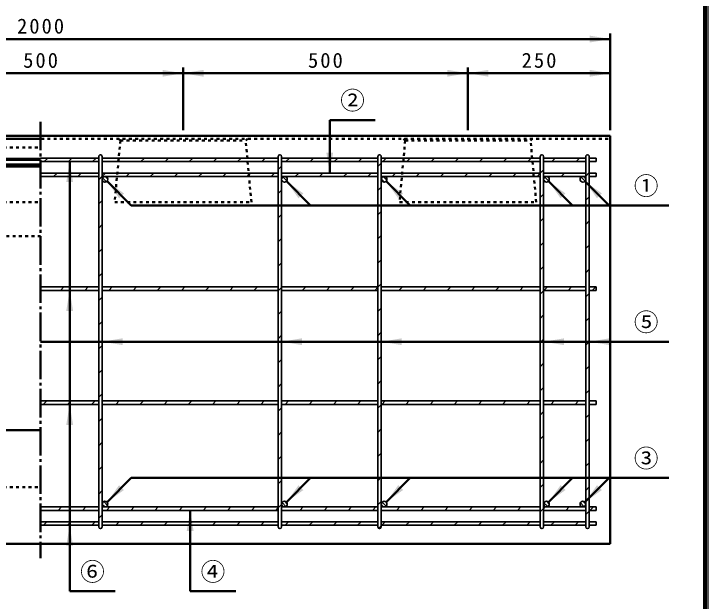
# Model space of a CAD drawing. Units: millimetres, scale not verified. Extents: x 100 to 4105, y 100 to 2870.
# Drawn here: x 2886 to 4105, y 788 to 1819 of the extents above; entities that cross this region are included whole.
import ezdxf
from ezdxf.enums import TextEntityAlignment as Align

# ---------------------------------------------------------------- set-up
doc = ezdxf.new("R2010")
doc.units = ezdxf.units.MM
doc.header["$LTSCALE"] = 5
doc.linetypes.add('USER1', pattern=[2.2, 1, -1.2])
doc.linetypes.add('USER2', pattern=[13.4, 10, -1.2, 1, -1.2])
doc.layers.add('V-nasSTD', color=7, linetype='Continuous', lineweight=35)
doc.styles.add('ＭＳ ゴシック', font='')
doc.styles.get('ＭＳ ゴシック').set_extended_font_data('MS Gothic')

msp = doc.modelspace()

# ---------------------------------------------------------------- hatches: boundary and pattern name
at = {"layer": 'V-nasSTD'}
for points in [[(3897.262, 1768.397), (3933.262, 1774.397), (3897.262, 1780.397)], [(3147.262, 1708.397), (3183.262, 1714.397), (3147.262, 1720.397)], [(3219.262, 1720.397), (3183.262, 1714.397), (3219.262, 1708.397)], [(3647.262, 1708.397), (3683.262, 1714.397), (3647.262, 1720.397)], [(3719.262, 1720.397), (3683.262, 1714.397), (3719.262, 1708.397)], [(3897.262, 1708.397), (3933.262, 1714.397), (3897.262, 1720.397)], [(3446.762, 1575.304), (3440.762, 1539.304), (3434.762, 1575.304)], [(2990.262, 1523.35), (2984.262, 1559.35), (2978.262, 1523.35)], [(3071.011, 1495.07), (3049.798, 1524.769), (3079.496, 1503.555)], [(3386.011, 1495.07), (3364.798, 1524.769), (3394.496, 1503.555)], [(3561.011, 1495.07), (3539.798, 1524.769), (3569.496, 1503.555)], [(3846.011, 1495.07), (3824.798, 1524.769), (3854.496, 1503.555)], [(3910.011, 1495.07), (3888.798, 1524.769), (3918.496, 1503.555)], [(2990.262, 1297.35), (2984.262, 1333.35), (2978.262, 1297.35)], [(3077.262, 1249.35), (3041.262, 1243.35), (3077.262, 1237.35)], [(3392.262, 1249.35), (3356.262, 1243.35), (3392.262, 1237.35)], [(3567.262, 1249.35), (3531.262, 1243.35), (3567.262, 1237.35)], [(3852.262, 1249.35), (3816.262, 1243.35), (3852.262, 1237.35)], [(3932.262, 1249.35), (3896.262, 1243.35), (3932.262, 1237.35)], [(2990.262, 1097.35), (2984.262, 1133.35), (2978.262, 1097.35)], [(3071.011, 991.544), (3049.798, 961.845), (3079.496, 983.059)], [(3386.011, 991.544), (3364.798, 961.845), (3394.496, 983.059)], [(3561.011, 991.544), (3539.798, 961.845), (3569.496, 983.059)], [(3846.011, 991.544), (3824.798, 961.845), (3854.496, 983.059)], [(3910.011, 991.544), (3888.798, 961.845), (3918.496, 983.059)], [(3201.762, 911.31), (3195.762, 947.31), (3189.762, 911.31)], [(2990.262, 885.35), (2984.262, 921.35), (2978.262, 885.35)]]:
    msp.add_hatch(color=256, dxfattribs=at).paths.add_polyline_path(points)

# ---------------------------------------------------------------- linework, layer by layer
at = {"layer": 'V-nasSTD', "lineweight": 100}
msp.add_line((4100, 105), (4100, 2865), dxfattribs=at)
at = {"layer": 'V-nasSTD', "lineweight": 50}
for p, q in [((3933.262, 1614.397), (3933.262, 1784.397)), ((1933.262, 1774.397), (3933.262, 1774.397)), ((3183.262, 1614.397), (3183.262, 1724.397)), ((3683.262, 1614.397), (3683.262, 1724.397)), ((2683.262, 1714.397), (3183.262, 1714.397)), ((3183.262, 1714.397), (3683.262, 1714.397)), ((3683.262, 1714.397), (3933.262, 1714.397)), ((3440.762, 1632.351), (3440.762, 1539.304)), ((3440.762, 1632.351), (3520.762, 1632.351)), ((1933.262, 1604.397), (3933.262, 1604.397)), ((1933.262, 1599.397), (2933.262, 1599.397)), ((3933.262, 1604.397), (3933.262, 888.397)), ((1933.262, 1564.412), (2933.262, 1564.412)), ((1933.262, 1562.397), (2933.262, 1562.397)), ((1933.262, 1554.397), (2933.262, 1554.397)), ((1933.262, 1551.039), (2933.262, 1551.039)), ((2984.262, 805.35), (2984.262, 1559.35)), ((3092.224, 1482.342), (3049.798, 1524.769)), ((3407.224, 1482.342), (3364.798, 1524.769)), ((3582.224, 1482.342), (3539.798, 1524.769)), ((3867.224, 1482.342), (3824.798, 1524.769)), ((3931.224, 1482.342), (3888.798, 1524.769)), ((4036.262, 1482.342), (3092.224, 1482.342)), ((4036.262, 1243.35), (2933.262, 1243.35)), ((2053.262, 1088.397), (2933.262, 1088.397)), ((3092.224, 1004.272), (3049.798, 961.845)), ((4036.262, 1004.272), (3092.224, 1004.272)), ((3407.224, 1004.272), (3364.798, 961.845)), ((3582.224, 1004.272), (3539.798, 961.845)), ((3867.224, 1004.272), (3824.798, 961.845)), ((3931.224, 1004.272), (3888.798, 961.845)), ((3195.762, 805.35), (3195.762, 947.31)), ((1933.262, 888.397), (3933.262, 888.397)), ((2984.262, 805.35), (3064.262, 805.35)), ((3195.762, 805.35), (3275.762, 805.35))]:
    msp.add_line(p, q, dxfattribs=at)
at = {"layer": 'V-nasSTD', "linetype": 'USER2', "lineweight": 50}
msp.add_line((2933.262, 1629.397), (2933.262, 863.397), dxfattribs=at)
at = {"layer": 'V-nasSTD', "linetype": 'USER1', "lineweight": 50}
for p, q in [((1933.262, 1599.397), (3933.262, 1599.397)), ((3073.262, 1596.397), (3070.262, 1599.397)), ((3293.262, 1596.397), (3296.262, 1599.397)), ((3573.262, 1596.397), (3570.262, 1599.397)), ((3793.262, 1596.397), (3796.262, 1599.397)), ((1933.262, 1584.397), (2933.262, 1584.397)), ((3073.262, 1596.397), (3063.262, 1488.397)), ((3073.262, 1596.397), (3293.262, 1596.397)), ((3303.262, 1488.397), (3293.262, 1596.397)), ((3573.262, 1596.397), (3563.262, 1488.397)), ((3573.262, 1596.397), (3793.262, 1596.397)), ((3803.262, 1488.397), (3793.262, 1596.397)), ((1933.262, 1488.397), (2933.262, 1488.397)), ((3063.262, 1488.397), (3303.262, 1488.397)), ((3563.262, 1488.397), (3803.262, 1488.397)), ((2933.262, 1428.397), (1933.262, 1428.397)), ((1933.262, 988.397), (2933.262, 988.397))]:
    msp.add_line(p, q, dxfattribs=at)
at = {"layer": 'V-nasSTD'}
for p, q in [((2933.262, 1565.35), (3035.262, 1565.35)), ((2939.737, 1559.35), (2945.737, 1565.35)), ((2982.163, 1559.35), (2988.163, 1565.35)), ((3024.589, 1559.35), (3030.589, 1565.35)), ((3035.262, 918.35), (3035.262, 1568.35)), ((3041.262, 1568.35), (3041.262, 918.35)), ((3041.262, 1565.35), (3350.262, 1565.35)), ((3067.016, 1559.35), (3070.12, 1562.453)), ((3073.016, 1565.35), (3070.12, 1562.453)), ((3109.442, 1559.35), (3115.442, 1565.35)), ((3151.869, 1559.35), (3157.869, 1565.35)), ((3194.295, 1559.35), (3200.295, 1565.35)), ((3236.722, 1559.35), (3242.722, 1565.35)), ((3279.148, 1559.35), (3285.148, 1565.35)), ((3321.574, 1559.35), (3327.574, 1565.35)), ((3350.262, 918.35), (3350.262, 1568.35)), ((3356.262, 1568.35), (3356.262, 918.35)), ((3356.262, 1565.35), (3525.262, 1565.35)), ((3364.001, 1559.35), (3370.001, 1565.35)), ((3406.427, 1559.35), (3412.427, 1565.35)), ((3448.854, 1559.35), (3454.854, 1565.35)), ((3491.28, 1559.35), (3497.28, 1565.35)), ((3525.262, 918.35), (3525.262, 1568.35)), ((3531.262, 1568.35), (3531.262, 918.35)), ((3531.262, 1565.35), (3810.262, 1565.35)), ((3539.706, 1565.35), (3533.706, 1559.35)), ((3582.133, 1565.35), (3576.133, 1559.35)), ((3624.559, 1565.35), (3618.559, 1559.35)), ((3666.986, 1565.35), (3660.986, 1559.35)), ((3703.412, 1559.35), (3709.412, 1565.35)), ((3745.838, 1559.35), (3751.838, 1565.35)), ((3788.265, 1559.35), (3794.265, 1565.35)), ((3810.262, 918.35), (3810.262, 1568.35)), ((3816.262, 1568.35), (3816.262, 918.35)), ((3816.262, 1565.35), (3890.262, 1565.35)), ((3830.691, 1559.35), (3836.691, 1565.35)), ((3873.118, 1559.35), (3879.118, 1565.35)), ((3890.262, 918.35), (3890.262, 1568.35)), ((3896.262, 1568.35), (3896.262, 918.35)), ((3896.262, 1565.35), (3908.262, 1565.35)), ((3908.262, 1565.35), (3908.262, 1559.35)), ((2933.262, 1559.35), (3035.262, 1559.35)), ((3041.262, 1559.35), (3350.262, 1559.35)), ((3356.262, 1551.611), (3350.262, 1545.611)), ((3356.262, 1559.35), (3525.262, 1559.35)), ((3531.262, 1556.906), (3525.262, 1550.906)), ((3531.262, 1559.35), (3810.262, 1559.35)), ((3816.262, 1559.35), (3890.262, 1559.35)), ((3896.262, 1559.35), (3908.262, 1559.35)), ((2933.262, 1539.304), (3035.262, 1539.304)), ((2956.118, 1533.304), (2962.118, 1539.304)), ((2998.544, 1533.304), (3004.544, 1539.304)), ((3041.262, 1539.304), (3350.262, 1539.304)), ((3046.97, 1539.304), (3041.262, 1533.596)), ((3089.397, 1539.304), (3083.397, 1533.304)), ((3125.823, 1533.304), (3131.823, 1539.304)), ((3168.25, 1533.304), (3174.25, 1539.304)), ((3210.676, 1533.304), (3216.676, 1539.304)), ((3253.102, 1533.304), (3259.102, 1539.304)), ((3295.529, 1533.304), (3298.801, 1536.577)), ((3301.529, 1539.304), (3298.801, 1536.577)), ((3337.955, 1533.304), (3343.955, 1539.304)), ((3356.262, 1539.304), (3525.262, 1539.304)), ((3380.382, 1533.304), (3386.382, 1539.304)), ((3422.808, 1533.304), (3428.808, 1539.304)), ((3465.234, 1533.304), (3471.234, 1539.304)), ((3507.661, 1533.304), (3513.661, 1539.304)), ((3531.262, 1539.304), (3810.262, 1539.304)), ((3550.087, 1533.304), (3556.087, 1539.304)), ((3598.514, 1539.304), (3592.514, 1533.304)), ((3640.94, 1539.304), (3634.94, 1533.304)), ((3677.366, 1533.304), (3683.366, 1539.304)), ((3719.793, 1533.304), (3725.793, 1539.304)), ((3762.219, 1533.304), (3768.219, 1539.304)), ((3804.646, 1533.304), (3810.262, 1538.921)), ((3816.262, 1544.921), (3810.262, 1538.921)), ((3816.262, 1539.304), (3890.262, 1539.304)), ((3847.072, 1533.304), (3853.072, 1539.304)), ((3896.262, 1540.068), (3890.262, 1534.068)), ((3896.262, 1539.35), (3908.262, 1539.35)), ((3908.262, 1539.35), (3908.262, 1533.35)), ((2933.262, 1533.304), (3035.262, 1533.304)), ((3041.262, 1533.596), (3035.262, 1527.596)), ((3041.262, 1533.304), (3350.262, 1533.304)), ((3041.881, 1530.712), (3048.671, 1523.922)), ((3046.361, 1533.303), (3051.262, 1528.402)), ((3356.262, 1533.304), (3525.262, 1533.304)), ((3356.351, 1527.369), (3360.328, 1523.392)), ((3358.393, 1532.398), (3365.357, 1525.434)), ((3531.262, 1533.304), (3810.262, 1533.304)), ((3531.336, 1529.16), (3537.119, 1523.378)), ((3534.562, 1533.006), (3540.964, 1526.603)), ((3816.262, 1533.304), (3890.262, 1533.304)), ((3816.474, 1526.865), (3819.824, 1523.516)), ((3818.174, 1532.236), (3825.195, 1525.216)), ((3880.684, 1526.295), (3883.253, 1523.726)), ((3881.977, 1532.073), (3889.031, 1525.019)), ((3889.498, 1533.304), (3890.262, 1534.068)), ((3896.262, 1533.35), (3908.262, 1533.35)), ((3531.262, 1514.479), (3525.262, 1508.479)), ((3356.262, 1509.185), (3350.262, 1503.185)), ((3816.262, 1502.495), (3810.262, 1496.495)), ((3041.262, 1491.17), (3035.262, 1485.17)), ((3896.262, 1497.642), (3890.262, 1491.642)), ((3356.262, 1466.759), (3350.262, 1460.759)), ((3531.262, 1472.053), (3525.262, 1466.053)), ((3816.262, 1460.068), (3810.262, 1454.068)), ((3896.262, 1455.215), (3890.262, 1449.215)), ((3041.262, 1448.743), (3035.262, 1442.743)), ((3531.262, 1429.627), (3525.262, 1423.627)), ((3356.262, 1424.332), (3350.262, 1418.332)), ((3816.262, 1417.642), (3810.262, 1411.642)), ((3041.262, 1406.317), (3035.262, 1400.317)), ((3896.262, 1412.789), (3890.262, 1406.789)), ((3356.262, 1381.906), (3350.262, 1375.906)), ((3531.262, 1387.2), (3525.262, 1381.2)), ((3816.262, 1375.215), (3810.262, 1369.215)), ((3896.262, 1370.362), (3890.262, 1364.362)), ((3041.262, 1363.891), (3035.262, 1357.891)), ((3531.262, 1344.774), (3525.262, 1338.774)), ((2933.262, 1339.35), (3035.262, 1339.35)), ((2933.262, 1333.35), (3035.262, 1333.35)), ((2968.295, 1333.35), (2974.295, 1339.35)), ((3010.722, 1333.35), (3016.722, 1339.35)), ((3041.262, 1339.35), (3350.262, 1339.35)), ((3041.262, 1333.35), (3350.262, 1333.35)), ((3059.148, 1339.35), (3053.148, 1333.35)), ((3095.574, 1333.35), (3101.574, 1339.35)), ((3138.001, 1333.35), (3144.001, 1339.35)), ((3180.427, 1333.35), (3186.427, 1339.35)), ((3222.854, 1333.35), (3228.854, 1339.35)), ((3265.28, 1333.35), (3271.28, 1339.35)), ((3307.706, 1333.35), (3313.706, 1339.35)), ((3350.133, 1333.35), (3350.262, 1333.479)), ((3356.262, 1338.691), (3350.262, 1332.691)), ((3356.262, 1339.35), (3525.262, 1339.35)), ((3356.262, 1333.35), (3525.262, 1333.35)), ((3392.559, 1333.35), (3398.559, 1339.35)), ((3434.986, 1333.35), (3440.986, 1339.35)), ((3477.412, 1333.35), (3483.412, 1339.35)), ((3519.838, 1333.35), (3525.262, 1338.774)), ((3531.262, 1339.35), (3810.262, 1339.35)), ((3531.262, 1333.35), (3810.262, 1333.35)), ((3562.265, 1333.35), (3568.265, 1339.35)), ((3604.691, 1333.35), (3610.691, 1339.35)), ((3647.118, 1333.35), (3653.118, 1339.35)), ((3689.544, 1333.35), (3695.544, 1339.35)), ((3731.97, 1333.35), (3737.97, 1339.35)), ((3774.397, 1333.35), (3780.397, 1339.35)), ((3816.262, 1332.789), (3810.262, 1326.789)), ((3816.262, 1339.35), (3890.262, 1339.35)), ((3816.262, 1333.35), (3890.262, 1333.35)), ((3816.823, 1333.35), (3822.823, 1339.35)), ((3859.25, 1333.35), (3865.25, 1339.35)), ((3896.262, 1339.35), (3908.262, 1339.35)), ((3896.262, 1333.35), (3908.262, 1333.35)), ((3901.676, 1333.35), (3907.676, 1339.35)), ((3908.262, 1339.35), (3908.262, 1333.35)), ((3041.262, 1321.464), (3035.262, 1315.464)), ((3896.262, 1327.936), (3890.262, 1321.936)), ((3356.262, 1297.053), (3350.262, 1291.053)), ((3531.262, 1302.347), (3525.262, 1296.347)), ((3816.262, 1290.362), (3810.262, 1284.362)), ((3896.262, 1285.51), (3890.262, 1279.51)), ((3041.262, 1279.038), (3035.262, 1273.038)), ((3531.262, 1259.921), (3525.262, 1253.921)), ((3356.262, 1254.627), (3350.262, 1248.627)), ((3816.262, 1247.936), (3810.262, 1241.936)), ((3896.262, 1243.083), (3890.262, 1237.083)), ((3041.262, 1236.611), (3035.262, 1230.611)), ((3356.262, 1212.2), (3350.262, 1206.2)), ((3531.262, 1217.495), (3525.262, 1211.495)), ((3816.262, 1205.51), (3810.262, 1199.51)), ((3896.262, 1200.657), (3890.262, 1194.657)), ((3041.262, 1194.185), (3035.262, 1188.185)), ((3531.262, 1175.068), (3525.262, 1169.068)), ((3356.262, 1169.774), (3350.262, 1163.774)), ((3816.262, 1163.083), (3810.262, 1157.083)), ((3896.262, 1158.23), (3890.262, 1152.23)), ((3041.262, 1151.759), (3035.262, 1145.759)), ((2933.262, 1139.35), (3035.262, 1139.35)), ((2938.001, 1133.35), (2944.001, 1139.35)), ((2980.427, 1133.35), (2986.427, 1139.35)), ((3022.854, 1133.35), (3028.854, 1139.35)), ((3041.262, 1139.35), (3350.262, 1139.35)), ((3065.28, 1133.35), (3071.28, 1139.35)), ((3107.706, 1133.35), (3113.706, 1139.35)), ((3150.133, 1133.35), (3156.133, 1139.35)), ((3192.559, 1133.35), (3198.559, 1139.35)), ((3234.986, 1133.35), (3240.986, 1139.35)), ((3277.412, 1133.35), (3283.412, 1139.35)), ((3319.838, 1133.35), (3325.838, 1139.35)), ((3356.262, 1139.35), (3525.262, 1139.35)), ((3362.265, 1133.35), (3368.265, 1139.35)), ((3404.691, 1133.35), (3410.691, 1139.35)), ((3447.118, 1133.35), (3453.118, 1139.35)), ((3489.544, 1133.35), (3495.544, 1139.35)), ((3531.262, 1139.35), (3810.262, 1139.35)), ((3531.97, 1133.35), (3537.97, 1139.35)), ((3574.397, 1133.35), (3580.397, 1139.35)), ((3616.823, 1133.35), (3622.823, 1139.35)), ((3659.25, 1133.35), (3665.25, 1139.35)), ((3701.676, 1133.35), (3707.676, 1139.35)), ((3744.102, 1133.35), (3750.102, 1139.35)), ((3786.529, 1133.35), (3792.529, 1139.35)), ((3816.262, 1139.35), (3890.262, 1139.35)), ((3828.955, 1133.35), (3834.955, 1139.35)), ((3871.382, 1133.35), (3877.382, 1139.35)), ((3896.262, 1139.35), (3908.262, 1139.35)), ((3908.262, 1139.35), (3908.262, 1133.35)), ((2933.262, 1133.35), (3035.262, 1133.35)), ((3041.262, 1133.35), (3350.262, 1133.35)), ((3356.262, 1127.347), (3350.262, 1121.347)), ((3356.262, 1133.35), (3525.262, 1133.35)), ((3531.262, 1132.642), (3525.262, 1126.642)), ((3531.262, 1133.35), (3810.262, 1133.35)), ((3816.262, 1133.35), (3890.262, 1133.35)), ((3896.262, 1133.35), (3908.262, 1133.35)), ((3041.262, 1109.332), (3035.262, 1103.332)), ((3816.262, 1120.657), (3810.262, 1114.657)), ((3896.262, 1115.804), (3890.262, 1109.804)), ((3356.262, 1084.921), (3350.262, 1078.921)), ((3525.262, 1084.215), (3531.262, 1090.215)), ((3816.262, 1078.23), (3810.262, 1072.23)), ((3896.262, 1073.378), (3890.262, 1067.378)), ((3041.262, 1066.906), (3035.262, 1060.906)), ((3356.262, 1042.495), (3350.262, 1036.495)), ((3525.262, 1041.789), (3531.262, 1047.789)), ((3041.262, 1024.479), (3035.262, 1018.479)), ((3816.262, 1035.804), (3810.262, 1029.804)), ((3896.262, 1030.951), (3890.262, 1024.951)), ((3350.262, 994.068), (3356.262, 1000.068)), ((3525.262, 999.362), (3531.262, 1005.362)), ((3816.262, 993.378), (3810.262, 987.378)), ((3896.262, 988.525), (3890.262, 982.525)), ((3041.262, 982.053), (3035.262, 976.053)), ((3044.093, 962.815), (3050.767, 956.14)), ((3361.828, 963.278), (3366.23, 958.875)), ((3525.262, 956.936), (3531.262, 962.936)), ((3821.417, 963.308), (3826.26, 958.465)), ((3885.059, 963.306), (3890.258, 958.106)), ((2933.262, 953.31), (3035.262, 953.31)), ((2964.093, 947.31), (2970.093, 953.31)), ((3006.519, 947.31), (3012.519, 953.31)), ((3041.262, 953.31), (3350.262, 953.31)), ((3041.269, 958.567), (3046.52, 953.317)), ((3054.946, 953.31), (3048.946, 947.31)), ((3097.372, 953.31), (3091.372, 947.31)), ((3133.799, 947.31), (3139.799, 953.31)), ((3176.225, 947.31), (3182.225, 953.31)), ((3218.651, 947.31), (3224.651, 953.31)), ((3261.078, 947.31), (3267.078, 953.31)), ((3303.504, 947.31), (3309.504, 953.31)), ((3345.931, 947.31), (3350.262, 951.642)), ((3350.262, 951.642), (3356.262, 957.642)), ((3356.262, 953.31), (3525.262, 953.31)), ((3357.043, 960.992), (3363.944, 954.09)), ((3388.357, 947.31), (3394.357, 953.31)), ((3430.784, 947.31), (3436.784, 953.31)), ((3473.21, 947.31), (3479.21, 953.31)), ((3515.636, 947.31), (3521.636, 953.31)), ((3531.262, 953.31), (3810.262, 953.31)), ((3531.935, 955.805), (3533.757, 953.983)), ((3532.848, 961.963), (3539.915, 954.896)), ((3558.063, 947.31), (3564.063, 953.31)), ((3600.489, 947.31), (3606.489, 953.31)), ((3642.916, 947.31), (3648.916, 953.31)), ((3685.342, 947.31), (3691.342, 953.31)), ((3727.768, 947.31), (3733.768, 953.31)), ((3770.195, 947.31), (3776.195, 953.31)), ((3816.262, 950.951), (3810.262, 944.951)), ((3816.262, 953.31), (3890.262, 953.31)), ((3816.262, 950.951), (3818.621, 953.31)), ((3816.9, 960.754), (3823.706, 953.948)), ((3855.048, 947.31), (3861.048, 953.31)), ((3880.776, 960.517), (3887.47, 953.824)), ((3896.262, 953.35), (3908.262, 953.35)), ((3897.514, 947.35), (3903.514, 953.35)), ((3908.262, 953.35), (3908.262, 947.35)), ((2933.262, 947.31), (3035.262, 947.31)), ((3041.262, 939.627), (3035.262, 933.627)), ((3041.262, 947.31), (3350.262, 947.31)), ((3356.262, 947.31), (3525.262, 947.31)), ((3531.262, 947.31), (3810.262, 947.31)), ((3816.262, 947.31), (3890.262, 947.31)), ((3896.262, 946.098), (3890.262, 940.098)), ((3896.262, 947.35), (3908.262, 947.35)), ((2933.262, 927.35), (3035.262, 927.35)), ((2938.133, 921.35), (2944.133, 927.35)), ((2980.559, 921.35), (2986.559, 927.35)), ((3022.986, 921.35), (3028.986, 927.35)), ((3041.262, 927.35), (3350.262, 927.35)), ((3071.412, 927.35), (3065.412, 921.35)), ((3107.838, 921.35), (3113.838, 927.35)), ((3150.265, 921.35), (3156.265, 927.35)), ((3192.691, 921.35), (3198.691, 927.35)), ((3235.118, 921.35), (3241.118, 927.35)), ((3277.544, 921.35), (3283.544, 927.35)), ((3319.97, 921.35), (3325.97, 927.35)), ((3356.262, 927.35), (3525.262, 927.35)), ((3362.397, 921.35), (3368.397, 927.35)), ((3404.823, 921.35), (3410.823, 927.35)), ((3447.25, 921.35), (3453.25, 927.35)), ((3489.676, 921.35), (3495.676, 927.35)), ((3531.262, 927.35), (3810.262, 927.35)), ((3532.102, 921.35), (3538.102, 927.35)), ((3574.529, 921.35), (3580.529, 927.35)), ((3616.955, 921.35), (3622.955, 927.35)), ((3659.382, 921.35), (3665.382, 927.35)), ((3701.808, 921.35), (3707.808, 927.35)), ((3744.234, 921.35), (3750.234, 927.35)), ((3786.661, 921.35), (3792.661, 927.35)), ((3816.262, 927.35), (3890.262, 927.35)), ((3829.087, 921.35), (3835.087, 927.35)), ((3871.514, 921.35), (3877.514, 927.35)), ((3896.262, 927.35), (3908.262, 927.35)), ((3908.262, 927.35), (3908.262, 921.35)), ((2933.262, 921.35), (3035.262, 921.35)), ((3041.262, 921.35), (3350.262, 921.35)), ((3356.262, 921.35), (3525.262, 921.35)), ((3526.603, 915.85), (3531.262, 920.51)), ((3531.262, 921.35), (3810.262, 921.35)), ((3816.262, 921.35), (3890.262, 921.35)), ((3896.262, 921.35), (3908.262, 921.35))]:
    msp.add_line(p, q, dxfattribs=at)
at = {"layer": 'V-nasSTD', "lineweight": 13}
msp.add_lwpolyline([(100, 100), (100, 2870), (4105, 2870), (4105, 100)], close=True, dxfattribs=at)
at = {"layer": 'V-nasSTD'}
for centre in [(3046.262, 1528.304), (3361.262, 1528.304), (3536.262, 1528.304), (3821.262, 1528.304), (3885.262, 1528.304), (3046.262, 958.31), (3361.262, 958.31), (3536.262, 958.31), (3821.262, 958.31), (3885.262, 958.31)]:
    msp.add_circle(centre, 5, dxfattribs=at)
for centre, radius, start, end in [((3038.262, 1568.35), 3, 0, 180), ((3353.262, 1568.35), 3, 0, 180), ((3528.262, 1568.35), 3, 0, 180), ((3813.262, 1568.35), 3, 0, 180), ((3893.262, 1568.35), 3, 0, 180), ((3046.262, 1528.304), 5, 90, 180), ((3046.262, 1528.304), 5, 180, 90), ((3361.262, 1528.304), 5, 90, 180), ((3361.262, 1528.304), 5, 180, 90), ((3536.262, 1528.304), 5, 90, 180), ((3536.262, 1528.304), 5, 180, 90), ((3821.262, 1528.304), 5, 90, 180), ((3821.262, 1528.304), 5, 180, 90), ((3885.262, 1528.304), 5, 90, 0), ((3885.262, 1528.304), 5, 0, 90), ((3046.262, 958.31), 5, 270, 180), ((3361.262, 958.31), 5, 270, 180), ((3536.262, 958.31), 5, 270, 180), ((3821.262, 958.31), 5, 270, 180), ((3885.262, 958.31), 5, 0, 270), ((3046.262, 958.31), 5, 180, 270), ((3361.262, 958.31), 5, 180, 270), ((3536.262, 958.31), 5, 180, 270), ((3821.262, 958.31), 5, 180, 242.15429), ((3821.262, 958.31), 5, 242.15429, 270), ((3885.262, 958.31), 5, 270, 0), ((3038.262, 918.35), 3, 180, 0), ((3353.262, 918.35), 3, 180, 0), ((3528.262, 918.35), 3, 180, 0), ((3813.262, 918.35), 3, 180, 0), ((3893.262, 918.35), 3, 180, 0)]:
    msp.add_arc(centre, radius, start, end, dxfattribs=at)

# ---------------------------------------------------------------- texts
at = {"layer": 'V-nasSTD', "style": 'ＭＳ ゴシック'}
for s, p in [('②', (3459.162, 1682.551)), ('①', (3974.662, 1532.542)), ('⑤', (3974.662, 1293.55)), ('③', (3974.662, 1054.472)), ('⑥', (3002.662, 855.55)), ('④', (3214.162, 855.55))]:
    msp.add_text(s, height=31.67, dxfattribs=at).set_placement(p, align=Align.TOP_LEFT)
at = {"layer": 'V-nasSTD', "char_height": 26.39, "attachment_point": 1, "style": 'ＭＳ ゴシック'}
for s, insert in [('\\T1.2;2000', (2891.862, 1810.397)), ('\\T1.2;500', (2902.662, 1750.397)), ('\\T1.2;500', (3402.662, 1750.397)), ('\\T1.2;250', (3777.662, 1750.397))]:
    msp.add_mtext(s, dxfattribs=dict(at, insert=insert))

doc.saveas('drawing.dxf')
